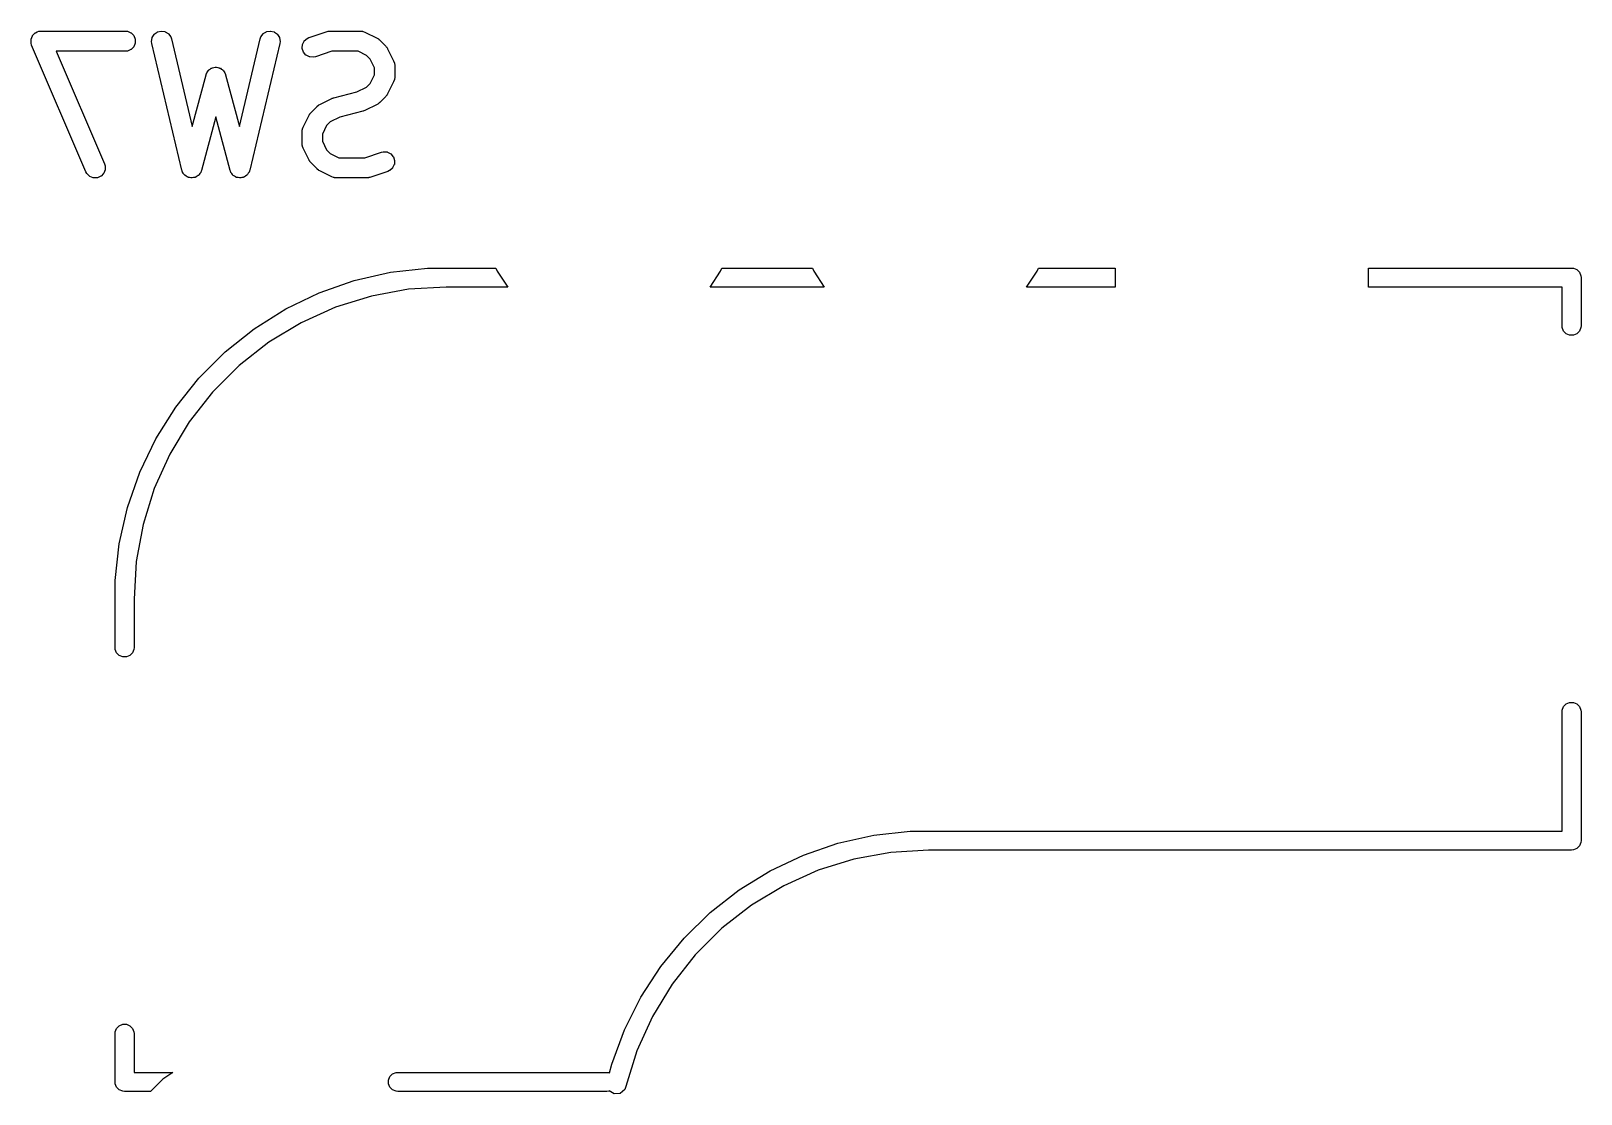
# Model space of a CAD drawing. Header units: millimetres. Extents: x 73.1 to 170.6, y -160.7 to -95.4.
# Drawn here: x 129.75 to 141.99, y -130.83 to -122.44 of the extents above; entities that cross this region are included whole.
import ezdxf

# ---------------------------------------------------------------- set-up
doc = ezdxf.new("R2010")
doc.units = ezdxf.units.MM
doc.layers.add('B.Silkscreen', color=31, linetype='CONTINUOUS', true_color=0xe8b2a7)

msp = doc.modelspace()

# ---------------------------------------------------------------- linework, layer by layer
at = {"layer": 'B.Silkscreen', "linetype": 'CONTINUOUS'}
for p, q in [((129.747009, -122.505346), (129.747182, -122.504417)), ((129.747182, -122.519525), (129.747009, -122.505346)), ((129.747182, -122.504387), (129.747273, -122.503925)), ((129.747182, -122.504417), (129.747182, -122.504387)), ((129.747182, -122.533651), (129.747182, -122.519525)), ((129.747365, -122.534574), (129.747182, -122.533651)), ((129.747273, -122.503925), (129.747366, -122.50343)), ((129.747366, -122.534611), (129.747365, -122.534574)), ((129.747366, -122.50343), (129.747378, -122.503399)), ((129.747599, -122.536056), (129.747366, -122.534611)), ((129.747378, -122.503399), (129.747562, -122.502474)), ((129.747562, -122.502474), (129.752983, -122.489384)), ((129.752038, -122.550073), (129.747599, -122.536056)), ((129.752209, -122.550533), (129.752038, -122.550073)), ((130.18078, -123.550533), (129.752209, -122.550533)), ((129.752983, -122.489384), (129.758235, -122.476258)), ((129.758235, -122.476258), (129.758749, -122.475465)), ((129.758749, -122.475465), (129.758765, -122.475429)), ((129.758765, -122.475429), (129.759054, -122.474996)), ((129.759054, -122.474996), (129.759294, -122.474628)), ((129.759294, -122.474628), (129.759317, -122.474603)), ((129.759317, -122.474603), (129.759845, -122.473816)), ((129.759845, -122.473816), (129.769864, -122.463796)), ((129.769864, -122.463796), (129.779738, -122.453679)), ((129.779738, -122.453679), (129.780518, -122.453142)), ((129.780518, -122.453142), (129.780543, -122.453118)), ((129.780543, -122.453118), (129.780915, -122.452869)), ((129.780915, -122.452869), (129.781341, -122.452577)), ((129.781341, -122.452577), (129.781377, -122.452561)), ((129.781377, -122.452561), (129.782159, -122.45204)), ((129.782159, -122.45204), (129.795219, -122.446629)), ((129.795219, -122.446629), (129.808245, -122.441048)), ((129.808245, -122.441048), (129.809168, -122.440852)), ((129.809168, -122.440852), (129.8092, -122.440839)), ((129.8092, -122.440839), (129.810619, -122.440484)), ((129.810619, -122.440484), (129.825251, -122.439043)), ((129.825251, -122.439043), (129.825741, -122.439019)), ((129.825741, -122.439019), (130.492407, -122.439019)), ((130.492407, -122.439019), (130.492897, -122.439043)), ((130.492897, -122.439043), (130.507529, -122.440484)), ((130.507529, -122.440484), (130.508952, -122.440841)), ((130.508952, -122.440841), (130.535988, -122.45204)), ((130.535988, -122.45204), (130.537611, -122.453123)), ((130.537611, -122.453123), (130.558303, -122.473815)), ((130.558303, -122.473815), (130.559386, -122.475438)), ((130.559386, -122.475438), (130.570585, -122.502474)), ((130.570585, -122.535564), (130.559386, -122.5626)), ((130.570585, -122.502474), (130.570966, -122.504387)), ((130.570966, -122.533651), (130.570585, -122.535564)), ((130.570966, -122.504387), (130.570966, -122.533651)), ((130.69822, -122.522499), (130.698237, -122.521031)), ((130.700208, -122.537067), (130.69822, -122.522499)), ((130.698237, -122.521031), (130.70287, -122.492136)), ((130.700298, -122.537549), (130.700208, -122.537067)), ((130.938393, -123.537549), (130.700298, -122.537549)), ((130.70287, -122.492136), (130.703549, -122.490308)), ((130.703549, -122.490308), (130.718885, -122.465386)), ((130.718885, -122.465386), (130.720212, -122.463955)), ((130.720212, -122.463955), (130.743919, -122.446798)), ((130.743919, -122.446798), (130.745692, -122.445985)), ((130.745692, -122.445985), (130.77416, -122.439207)), ((130.77416, -122.439207), (130.77611, -122.439134)), ((130.77611, -122.439134), (130.805005, -122.443767)), ((130.805005, -122.443767), (130.806833, -122.444446)), ((130.806833, -122.444446), (130.831755, -122.459782)), ((130.831755, -122.459782), (130.833186, -122.461109)), ((130.833186, -122.461109), (130.850343, -122.484816)), ((130.850343, -122.484816), (130.851019, -122.486118)), ((130.851019, -122.486118), (130.855809, -122.500018)), ((130.855809, -122.500018), (130.855946, -122.500489)), ((130.855946, -122.500489), (131.020607, -123.192069)), ((131.392777, -123.192069), (131.55744, -122.500489)), ((131.713088, -122.537548), (131.474993, -123.537549)), ((131.55744, -122.500489), (131.557577, -122.500018)), ((131.557577, -122.500018), (131.562367, -122.486118)), ((131.562367, -122.486118), (131.563043, -122.484816)), ((131.563043, -122.484816), (131.5802, -122.461109)), ((131.5802, -122.461109), (131.581631, -122.459782)), ((131.581631, -122.459782), (131.606553, -122.444446)), ((131.606553, -122.444446), (131.608381, -122.443767)), ((131.608381, -122.443767), (131.637276, -122.439134)), ((131.637276, -122.439134), (131.639226, -122.439207)), ((131.639226, -122.439207), (131.667694, -122.445985)), ((131.667694, -122.445985), (131.669467, -122.446798)), ((131.669467, -122.446798), (131.693174, -122.463955)), ((131.693174, -122.463955), (131.694501, -122.465386)), ((131.694501, -122.465386), (131.709837, -122.490308)), ((131.709837, -122.490308), (131.710516, -122.492136)), ((131.710516, -122.492136), (131.715149, -122.521031)), ((131.713178, -122.537066), (131.713088, -122.537548)), ((131.715166, -122.522499), (131.713178, -122.537066)), ((131.715149, -122.521031), (131.715166, -122.522499)), ((131.8892, -122.575663), (131.891275, -122.546473)), ((131.891275, -122.546473), (131.89179, -122.544592)), ((131.89179, -122.544592), (131.904876, -122.518419)), ((131.904876, -122.518419), (131.906072, -122.516878)), ((131.906072, -122.516878), (131.928179, -122.497704)), ((131.928179, -122.497704), (131.929417, -122.496915)), ((131.929417, -122.496915), (131.942843, -122.490921)), ((131.942843, -122.490921), (131.9433, -122.490744)), ((131.9433, -122.490744), (132.086156, -122.443125)), ((132.086156, -122.443125), (132.086628, -122.442993)), ((132.086628, -122.442993), (132.093465, -122.441437)), ((132.093465, -122.441437), (132.09491, -122.44084)), ((132.09491, -122.44084), (132.096332, -122.440484)), ((132.096332, -122.440484), (132.098674, -122.440252)), ((132.098674, -122.440252), (132.100967, -122.439732)), ((132.100967, -122.439732), (132.102428, -122.439621)), ((132.102428, -122.439621), (132.103976, -122.43973)), ((132.103976, -122.43973), (132.110965, -122.439043)), ((132.110965, -122.439043), (132.111455, -122.439019)), ((132.111455, -122.439019), (132.34955, -122.439019)), ((132.34955, -122.439019), (132.35004, -122.439043)), ((132.35004, -122.439043), (132.364672, -122.440484)), ((132.364672, -122.440484), (132.366095, -122.440841)), ((132.366095, -122.440841), (132.367834, -122.441561)), ((132.367834, -122.441561), (132.369713, -122.441695)), ((132.369713, -122.441695), (132.371146, -122.442012)), ((132.371146, -122.442012), (132.384878, -122.447267)), ((132.384878, -122.447267), (132.385327, -122.447465)), ((132.385327, -122.447465), (132.480565, -122.495084)), ((132.480565, -122.495084), (132.480992, -122.495324)), ((132.480992, -122.495324), (132.486933, -122.499062)), ((132.486933, -122.499062), (132.488371, -122.499659)), ((132.488371, -122.499659), (132.489629, -122.500414)), ((132.489629, -122.500414), (132.491439, -122.5019)), ((132.491439, -122.5019), (132.493435, -122.503156)), ((132.493435, -122.503156), (132.49455, -122.504112)), ((132.49455, -122.504112), (132.495573, -122.505292)), ((132.495573, -122.505292), (132.500993, -122.50974)), ((132.500993, -122.50974), (132.501357, -122.510069)), ((132.501357, -122.510069), (132.548976, -122.557688)), ((132.548976, -122.557688), (132.549305, -122.558052)), ((132.549305, -122.558052), (132.553754, -122.563474)), ((130.492407, -122.599019), (129.947065, -122.599019)), ((129.947065, -122.599019), (130.327844, -123.487505)), ((130.492897, -122.598995), (130.492407, -122.599019)), ((130.507529, -122.597554), (130.492897, -122.598995)), ((130.508952, -122.597197), (130.507529, -122.597554)), ((130.535988, -122.585998), (130.508952, -122.597197)), ((130.537611, -122.584915), (130.535988, -122.585998)), ((130.558303, -122.564223), (130.537611, -122.584915)), ((130.559386, -122.5626), (130.558303, -122.564223)), ((131.889444, -122.577599), (131.8892, -122.575663)), ((131.898698, -122.605362), (131.889444, -122.577599)), ((131.899664, -122.607057), (131.898698, -122.605362)), ((131.918838, -122.629164), (131.899664, -122.607057)), ((131.920379, -122.63036), (131.918838, -122.629164)), ((131.946552, -122.643446), (131.920379, -122.63036)), ((131.948433, -122.643961), (131.946552, -122.643446)), ((131.977623, -122.646036), (131.948433, -122.643961)), ((131.979087, -122.645925), (131.977623, -122.646036)), ((131.993424, -122.642665), (131.979087, -122.645925)), ((131.993896, -122.642532), (131.993424, -122.642665)), ((132.124435, -122.599019), (131.993896, -122.642532)), ((132.330665, -122.599019), (132.124435, -122.599019)), ((132.397397, -122.632385), (132.330665, -122.599019)), ((132.42666, -122.661648), (132.397397, -122.632385)), ((132.460026, -122.72838), (132.42666, -122.661648)), ((132.553754, -122.563474), (132.554933, -122.564496)), ((132.554933, -122.564496), (132.555889, -122.565611)), ((132.555889, -122.565611), (132.557141, -122.567601)), ((132.557141, -122.567601), (132.558631, -122.569416)), ((132.558631, -122.569416), (132.559386, -122.570675)), ((132.559386, -122.570675), (132.55998, -122.572109)), ((132.55998, -122.572109), (132.563721, -122.578053)), ((132.563721, -122.578053), (132.563961, -122.57848)), ((132.563961, -122.57848), (132.61158, -122.673718)), ((132.61158, -122.673718), (132.611778, -122.674167)), ((132.611778, -122.674167), (132.617033, -122.687898)), ((131.020607, -123.192069), (131.129394, -122.78412)), ((131.129394, -122.78412), (131.129543, -122.783653)), ((131.129543, -122.783653), (131.130629, -122.780754)), ((131.130629, -122.780754), (131.130746, -122.779879)), ((131.130746, -122.779879), (131.131374, -122.778037)), ((131.131374, -122.778037), (131.132155, -122.776685)), ((131.132155, -122.776685), (131.134707, -122.769885)), ((131.134707, -122.769885), (131.135418, -122.768602)), ((131.135418, -122.768602), (131.141238, -122.760997)), ((131.141238, -122.760997), (131.146037, -122.75271)), ((131.146037, -122.75271), (131.147324, -122.751245)), ((131.147324, -122.751245), (131.150654, -122.748695)), ((131.150654, -122.748695), (131.153205, -122.745364)), ((131.153205, -122.745364), (131.154669, -122.744077)), ((131.154669, -122.744077), (131.162957, -122.739277)), ((131.162957, -122.739277), (131.170563, -122.733457)), ((131.170563, -122.733457), (131.172313, -122.732597)), ((131.172313, -122.732597), (131.176363, -122.731516)), ((131.176363, -122.731516), (131.179996, -122.729414)), ((131.179996, -122.729414), (131.181841, -122.728786)), ((131.181841, -122.728786), (131.191338, -122.727523)), ((131.191338, -122.727523), (131.20059, -122.725057)), ((131.20059, -122.725057), (131.202536, -122.724932)), ((131.202536, -122.724932), (131.206689, -122.725483)), ((131.206689, -122.725483), (131.210851, -122.724931)), ((131.210851, -122.724931), (131.212797, -122.725056)), ((131.212797, -122.725056), (131.222057, -122.727525)), ((131.222057, -122.727525), (131.231545, -122.728786)), ((131.231545, -122.728786), (131.233391, -122.729415)), ((131.233391, -122.729415), (131.237016, -122.731513)), ((131.237016, -122.731513), (131.241073, -122.732596)), ((131.241073, -122.732596), (131.242823, -122.733457)), ((131.242823, -122.733457), (131.250428, -122.739278)), ((131.250428, -122.739278), (131.258716, -122.744077)), ((131.258716, -122.744077), (131.260182, -122.745365)), ((131.260182, -122.745365), (131.262731, -122.748696)), ((131.262731, -122.748696), (131.266061, -122.751245)), ((131.266061, -122.751245), (131.267349, -122.75271)), ((131.267349, -122.75271), (131.272146, -122.760995)), ((131.272146, -122.760995), (131.277969, -122.768603)), ((131.277969, -122.768603), (131.27868, -122.769886)), ((131.27868, -122.769886), (131.281228, -122.776681)), ((131.281228, -122.776681), (131.282011, -122.778033)), ((131.282011, -122.778033), (131.282641, -122.779882)), ((131.282641, -122.779882), (131.282757, -122.780761)), ((131.282757, -122.780761), (131.283842, -122.783652)), ((131.283842, -122.783652), (131.283992, -122.78412)), ((131.283992, -122.78412), (131.392777, -123.192069)), ((132.42666, -122.85258), (132.460026, -122.785848)), ((132.460026, -122.785848), (132.460026, -122.72838)), ((132.617033, -122.687898), (132.61735, -122.689331)), ((132.61735, -122.689331), (132.617483, -122.69121)), ((132.617483, -122.69121), (132.618204, -122.69295)), ((132.618204, -122.69295), (132.618561, -122.694373)), ((132.618561, -122.694373), (132.620002, -122.709005)), ((132.620002, -122.805223), (132.618561, -122.819855)), ((132.620002, -122.709005), (132.620026, -122.709495)), ((132.620026, -122.804733), (132.620002, -122.805223)), ((132.620026, -122.709495), (132.620026, -122.804733)), ((132.139671, -122.965216), (132.321631, -122.919725)), ((132.321631, -122.919725), (132.397397, -122.881842)), ((132.397397, -122.881842), (132.42666, -122.85258)), ((132.61158, -122.84051), (132.563961, -122.935748)), ((132.611778, -122.840061), (132.61158, -122.84051)), ((132.617033, -122.82633), (132.611778, -122.840061)), ((132.61735, -122.824897), (132.617033, -122.82633)), ((132.617483, -122.823017), (132.61735, -122.824897)), ((132.618204, -122.821279), (132.617483, -122.823017)), ((132.618561, -122.819855), (132.618204, -122.821279)), ((131.959648, -123.081497), (132.007267, -123.033878)), ((132.007267, -123.033878), (132.007631, -123.033549)), ((132.007631, -123.033549), (132.013054, -123.029097)), ((132.013054, -123.029097), (132.014076, -123.02792)), ((132.014076, -123.02792), (132.015188, -123.026966)), ((132.015188, -123.026966), (132.01718, -123.025711)), ((132.01718, -123.025711), (132.018996, -123.024222)), ((132.018996, -123.024222), (132.020252, -123.023469)), ((132.020252, -123.023469), (132.021686, -123.022873)), ((132.021686, -123.022873), (132.027632, -123.019133)), ((132.027632, -123.019133), (132.028059, -123.018893)), ((132.028059, -123.018893), (132.123297, -122.971274)), ((132.123297, -122.971274), (132.123742, -122.971078)), ((132.123742, -122.971078), (132.124329, -122.970852)), ((132.124329, -122.970852), (132.125355, -122.970306)), ((132.125355, -122.970306), (132.131419, -122.968138)), ((132.131419, -122.968138), (132.137477, -122.965821)), ((132.137477, -122.965821), (132.138608, -122.965569)), ((132.138608, -122.965569), (132.139205, -122.965357)), ((132.139205, -122.965357), (132.139671, -122.965216)), ((132.480565, -123.019144), (132.385327, -123.066763)), ((132.480993, -123.018903), (132.480565, -123.019144)), ((132.486929, -123.015165), (132.480993, -123.018903)), ((132.488369, -123.01457), (132.486929, -123.015165)), ((132.48963, -123.013813), (132.488369, -123.01457)), ((132.491439, -123.012326), (132.48963, -123.013813)), ((132.493433, -123.011073), (132.491439, -123.012326)), ((132.494551, -123.010114), (132.493433, -123.011073)), ((132.495571, -123.008936), (132.494551, -123.010114)), ((132.500993, -123.004488), (132.495571, -123.008936)), ((132.501357, -123.004159), (132.500993, -123.004488)), ((132.548976, -122.95654), (132.501357, -123.004159)), ((132.549305, -122.956176), (132.548976, -122.95654)), ((132.553753, -122.950754), (132.549305, -122.956176)), ((132.554931, -122.949734), (132.553753, -122.950754)), ((132.55589, -122.948616), (132.554931, -122.949734)), ((132.557143, -122.946622), (132.55589, -122.948616)), ((132.55863, -122.944813), (132.557143, -122.946622)), ((132.559387, -122.943552), (132.55863, -122.944813)), ((132.559982, -122.942112), (132.559387, -122.943552)), ((132.56372, -122.936176), (132.559982, -122.942112)), ((132.563961, -122.935748), (132.56372, -122.936176)), ((131.206692, -123.115217), (131.093516, -123.539632)), ((131.31987, -123.539632), (131.206692, -123.115217)), ((131.897044, -123.197527), (131.944663, -123.102289)), ((131.944663, -123.102289), (131.944903, -123.101862)), ((131.944903, -123.101862), (131.948643, -123.095916)), ((131.948643, -123.095916), (131.949239, -123.094482)), ((131.949239, -123.094482), (131.949992, -123.093226)), ((131.949992, -123.093226), (131.951481, -123.09141)), ((131.951481, -123.09141), (131.952736, -123.089418)), ((131.952736, -123.089418), (131.95369, -123.088306)), ((131.95369, -123.088306), (131.954867, -123.087284)), ((131.954867, -123.087284), (131.959319, -123.081861)), ((131.959319, -123.081861), (131.959648, -123.081497)), ((132.111227, -123.156193), (132.081964, -123.185457)), ((132.186993, -123.11831), (132.111227, -123.156193)), ((132.368953, -123.072821), (132.186993, -123.11831)), ((132.369424, -123.072678), (132.368953, -123.072821)), ((132.370015, -123.072466), (132.369424, -123.072678)), ((132.371147, -123.072216), (132.370015, -123.072466)), ((132.377183, -123.069905), (132.371147, -123.072216)), ((132.383268, -123.067732), (132.377183, -123.069905)), ((132.384291, -123.067184), (132.383268, -123.067732)), ((132.384876, -123.066961), (132.384291, -123.067184)), ((132.385327, -123.066763), (132.384876, -123.066961)), ((131.888598, -123.233304), (131.888622, -123.232814)), ((131.888598, -123.328542), (131.888598, -123.233304)), ((131.888622, -123.232814), (131.890063, -123.218182)), ((131.890063, -123.218182), (131.890419, -123.216759)), ((131.890419, -123.216759), (131.89114, -123.215016)), ((131.89114, -123.215016), (131.891274, -123.21314)), ((131.891274, -123.21314), (131.891591, -123.211708)), ((131.891591, -123.211708), (131.896846, -123.197976)), ((131.896846, -123.197976), (131.897044, -123.197527)), ((132.081964, -123.185457), (132.048598, -123.252189)), ((132.048598, -123.252189), (132.048598, -123.309657)), ((131.888622, -123.329032), (131.888598, -123.328542)), ((131.890063, -123.343664), (131.888622, -123.329032)), ((131.89042, -123.345087), (131.890063, -123.343664)), ((131.89114, -123.346826), (131.89042, -123.345087)), ((131.891274, -123.348705), (131.89114, -123.346826)), ((131.891591, -123.350138), (131.891274, -123.348705)), ((131.896846, -123.36387), (131.891591, -123.350138)), ((131.897044, -123.364319), (131.896846, -123.36387)), ((131.944663, -123.459557), (131.897044, -123.364319)), ((132.048598, -123.309657), (132.081965, -123.376391)), ((132.081965, -123.376391), (132.111225, -123.405652)), ((132.111225, -123.405652), (132.177959, -123.439019)), ((132.384189, -123.439019), (132.514727, -123.395506)), ((132.514727, -123.395506), (132.515199, -123.395373)), ((132.515199, -123.395373), (132.529536, -123.392113)), ((132.529536, -123.392113), (132.531, -123.392002)), ((132.531, -123.392002), (132.56019, -123.394077)), ((132.56019, -123.394077), (132.562071, -123.394592)), ((132.562071, -123.394592), (132.588245, -123.407678)), ((132.588245, -123.407678), (132.589786, -123.408874)), ((132.589786, -123.408874), (132.60896, -123.430982)), ((130.332686, -123.53461), (130.321818, -123.56178)), ((130.327844, -123.487505), (130.328015, -123.487965)), ((130.328015, -123.487965), (130.332454, -123.501981)), ((130.332454, -123.501981), (130.332687, -123.50343)), ((130.333044, -123.532692), (130.332686, -123.53461)), ((130.332687, -123.50343), (130.333044, -123.532692)), ((130.93853, -123.53802), (130.938393, -123.537549)), ((130.940096, -123.542566), (130.93853, -123.53802)), ((131.093366, -123.5401), (131.091677, -123.544602)), ((131.093516, -123.539632), (131.093366, -123.5401)), ((131.320019, -123.540099), (131.31987, -123.539632)), ((131.321708, -123.544604), (131.320019, -123.540099)), ((131.474856, -123.538021), (131.47329, -123.542562)), ((131.474993, -123.537549), (131.474856, -123.538021)), ((131.944903, -123.459985), (131.944663, -123.459557)), ((131.948643, -123.465928), (131.944903, -123.459985)), ((131.949237, -123.46736), (131.948643, -123.465928)), ((131.949991, -123.468619), (131.949237, -123.46736)), ((131.951481, -123.470435), (131.949991, -123.468619)), ((131.952736, -123.472428), (131.951481, -123.470435)), ((131.953691, -123.473542), (131.952736, -123.472428)), ((131.954871, -123.474565), (131.953691, -123.473542)), ((131.959318, -123.479984), (131.954871, -123.474565)), ((131.959647, -123.480347), (131.959318, -123.479984)), ((132.007266, -123.527967), (131.959647, -123.480347)), ((132.00763, -123.528297), (132.007266, -123.527967)), ((132.013052, -123.532746), (132.00763, -123.528297)), ((132.014075, -123.533926), (132.013052, -123.532746)), ((132.015188, -123.534881), (132.014075, -123.533926)), ((132.01718, -123.536135), (132.015188, -123.534881)), ((132.018996, -123.537625), (132.01718, -123.536135)), ((132.020254, -123.538379), (132.018996, -123.537625)), ((132.021688, -123.538973), (132.020254, -123.538379)), ((132.027632, -123.542714), (132.021688, -123.538973)), ((132.177959, -123.439019), (132.384189, -123.439019)), ((132.580444, -123.540334), (132.579206, -123.541123)), ((132.602551, -123.52116), (132.580444, -123.540334)), ((132.603747, -123.519619), (132.602551, -123.52116)), ((132.616834, -123.493446), (132.603747, -123.519619)), ((132.60896, -123.430982), (132.609926, -123.432677)), ((132.609926, -123.432677), (132.61918, -123.460439)), ((132.617349, -123.491565), (132.616834, -123.493446)), ((132.619424, -123.462375), (132.617349, -123.491565)), ((132.61918, -123.460439), (132.619424, -123.462375)), ((130.180995, -123.550973), (130.18078, -123.550533)), ((130.188083, -123.563854), (130.180995, -123.550973)), ((130.188972, -123.565022), (130.188083, -123.563854)), ((130.209916, -123.58546), (130.188972, -123.565022)), ((130.211551, -123.586524), (130.209916, -123.58546)), ((130.238721, -123.597392), (130.211551, -123.586524)), ((130.240639, -123.59775), (130.238721, -123.597392)), ((130.2699, -123.597394), (130.240639, -123.59775)), ((130.271809, -123.59699), (130.2699, -123.597394)), ((130.298707, -123.585462), (130.271809, -123.59699)), ((130.300315, -123.584358), (130.298707, -123.585462)), ((130.320754, -123.563415), (130.300315, -123.584358)), ((130.321818, -123.56178), (130.320754, -123.563415)), ((130.94027, -123.543872), (130.940096, -123.542566)), ((130.940898, -123.545716), (130.94027, -123.543872)), ((130.941599, -123.546927), (130.940898, -123.545716)), ((130.94332, -123.55192), (130.941599, -123.546927)), ((130.943996, -123.553222), (130.94332, -123.55192)), ((130.950235, -123.561843), (130.943996, -123.553222)), ((130.955561, -123.571042), (130.950235, -123.561843)), ((130.956849, -123.572507), (130.955561, -123.571042)), ((130.959323, -123.574401), (130.956849, -123.572507)), ((130.961154, -123.57693), (130.959323, -123.574401)), ((130.962584, -123.578256), (130.961154, -123.57693)), ((130.971641, -123.583828), (130.962584, -123.578256)), ((130.980087, -123.590294), (130.971641, -123.583828)), ((130.981838, -123.591155), (130.980087, -123.590294)), ((130.984847, -123.591957), (130.981838, -123.591155)), ((130.987506, -123.593593), (130.984847, -123.591957)), ((130.989335, -123.594271), (130.987506, -123.593593)), ((130.999839, -123.595955), (130.989335, -123.594271)), ((131.010114, -123.598695), (130.999839, -123.595955)), ((131.012061, -123.59882), (131.010114, -123.598695)), ((131.015147, -123.598409), (131.012061, -123.59882)), ((131.018229, -123.598904), (131.015147, -123.598409)), ((131.020179, -123.598831), (131.018229, -123.598904)), ((131.030534, -123.596364), (131.020179, -123.598831)), ((131.041068, -123.594966), (131.030534, -123.596364)), ((131.042916, -123.594337), (131.041068, -123.594966)), ((131.045613, -123.592775), (131.042916, -123.594337)), ((131.048647, -123.592053), (131.045613, -123.592775)), ((131.050421, -123.591239), (131.048647, -123.592053)), ((131.059039, -123.585), (131.050421, -123.591239)), ((131.06824, -123.579675), (131.059039, -123.585)), ((131.069706, -123.578387), (131.06824, -123.579675)), ((131.071601, -123.57591), (131.069706, -123.578387)), ((131.074127, -123.574083), (131.071601, -123.57591)), ((131.075455, -123.572652), (131.074127, -123.574083)), ((131.081031, -123.563587), (131.075455, -123.572652)), ((131.087492, -123.555149), (131.081031, -123.563587)), ((131.088204, -123.553866), (131.087492, -123.555149)), ((131.090059, -123.548916), (131.088204, -123.553866)), ((131.09079, -123.547731), (131.090059, -123.548916)), ((131.091469, -123.545901), (131.09079, -123.547731)), ((131.091677, -123.544602), (131.091469, -123.545901)), ((131.321917, -123.545904), (131.321708, -123.544604)), ((131.322596, -123.54773), (131.321917, -123.545904)), ((131.323324, -123.548913), (131.322596, -123.54773)), ((131.325182, -123.553867), (131.323324, -123.548913)), ((131.325894, -123.55515), (131.325182, -123.553867)), ((131.33236, -123.563597), (131.325894, -123.55515)), ((131.337932, -123.572652), (131.33236, -123.563597)), ((131.339259, -123.574083), (131.337932, -123.572652)), ((131.341786, -123.575912), (131.339259, -123.574083)), ((131.343681, -123.578387), (131.341786, -123.575912)), ((131.345146, -123.579675), (131.343681, -123.578387)), ((131.35435, -123.585003), (131.345146, -123.579675)), ((131.362966, -123.591239), (131.35435, -123.585003)), ((131.364739, -123.592053), (131.362966, -123.591239)), ((131.367773, -123.592775), (131.364739, -123.592053)), ((131.370471, -123.594337), (131.367773, -123.592775)), ((131.372317, -123.594966), (131.370471, -123.594337)), ((131.382855, -123.596366), (131.372317, -123.594966)), ((131.393207, -123.598831), (131.382855, -123.596366)), ((131.395157, -123.598904), (131.393207, -123.598831)), ((131.398235, -123.598409), (131.395157, -123.598904)), ((131.401326, -123.598821), (131.398235, -123.598409)), ((131.403274, -123.598696), (131.401326, -123.598821)), ((131.413559, -123.595952), (131.403274, -123.598696)), ((131.424051, -123.594271), (131.413559, -123.595952)), ((131.42588, -123.593592), (131.424051, -123.594271)), ((131.428531, -123.59196), (131.42588, -123.593592)), ((131.431548, -123.591156), (131.428531, -123.59196)), ((131.433299, -123.590295), (131.431548, -123.591156)), ((131.441748, -123.583826), (131.433299, -123.590295)), ((131.450802, -123.578256), (131.441748, -123.583826)), ((131.452233, -123.576929), (131.450802, -123.578256)), ((131.45406, -123.574403), (131.452233, -123.576929)), ((131.456537, -123.572508), (131.45406, -123.574403)), ((131.457825, -123.571042), (131.456537, -123.572508)), ((131.463151, -123.56184), (131.457825, -123.571042)), ((131.469389, -123.553223), (131.463151, -123.56184)), ((131.470066, -123.551919), (131.469389, -123.553223)), ((131.471784, -123.546931), (131.470066, -123.551919)), ((131.472486, -123.54572), (131.471784, -123.546931)), ((131.473117, -123.54387), (131.472486, -123.54572)), ((131.47329, -123.542562), (131.473117, -123.54387)), ((132.028059, -123.542954), (132.027632, -123.542714)), ((132.123297, -123.590573), (132.028059, -123.542954)), ((132.123746, -123.590771), (132.123297, -123.590573)), ((132.137477, -123.596026), (132.123746, -123.590771)), ((132.13891, -123.596343), (132.137477, -123.596026)), ((132.140789, -123.596476), (132.13891, -123.596343)), ((132.142529, -123.597197), (132.140789, -123.596476)), ((132.143952, -123.597554), (132.142529, -123.597197)), ((132.158584, -123.598995), (132.143952, -123.597554)), ((132.159074, -123.599019), (132.158584, -123.598995)), ((132.397169, -123.599019), (132.159074, -123.599019)), ((132.39766, -123.598995), (132.397169, -123.599019)), ((132.404644, -123.598306), (132.39766, -123.598995)), ((132.406193, -123.598417), (132.404644, -123.598306)), ((132.407658, -123.598305), (132.406193, -123.598417)), ((132.409945, -123.597784), (132.407658, -123.598305)), ((132.41229, -123.597554), (132.409945, -123.597784)), ((132.413716, -123.597197), (132.41229, -123.597554)), ((132.415154, -123.5966), (132.413716, -123.597197)), ((132.421994, -123.595046), (132.415154, -123.5966)), ((132.422467, -123.594913), (132.421994, -123.595046)), ((132.565324, -123.547294), (132.422467, -123.594913)), ((132.565781, -123.547117), (132.565324, -123.547294)), ((132.579206, -123.541123), (132.565781, -123.547117)), ((132.300835, -124.408242), (132.587181, -124.342886)), ((132.587181, -124.342886), (132.879045, -124.31)), ((132.879045, -124.31), (133.0259, -124.31)), ((133.0259, -124.31), (133.050269, -124.31)), ((133.050269, -124.31), (133.419835, -124.31)), ((133.419835, -124.31), (133.430479, -124.335697)), ((133.430479, -124.335697), (133.513536, -124.46)), ((135.111264, -124.46), (135.194321, -124.335697)), ((135.194321, -124.335697), (135.204965, -124.31)), ((135.204965, -124.31), (135.919835, -124.31)), ((135.919835, -124.31), (135.930479, -124.335697)), ((135.930479, -124.335697), (136.013536, -124.46)), ((137.611264, -124.46), (137.694321, -124.335697)), ((137.694321, -124.335697), (137.704965, -124.31)), ((137.704965, -124.31), (138.3124, -124.31)), ((138.3124, -124.31), (138.3124, -124.46)), ((140.3124, -124.46), (140.3124, -124.31)), ((140.3124, -124.31), (141.9159, -124.31)), ((141.9159, -124.31), (141.930532, -124.311441)), ((141.930532, -124.311441), (141.957568, -124.32264)), ((141.957568, -124.32264), (141.97826, -124.343332)), ((141.97826, -124.343332), (141.989459, -124.370368)), ((141.989459, -124.370368), (141.9909, -124.385)), ((141.9909, -124.385), (141.9909, -124.766)), ((131.758982, -124.632685), (132.023606, -124.505249)), ((132.023606, -124.505249), (132.300835, -124.408242)), ((132.728777, -124.477973), (132.435987, -124.531629)), ((133.0259, -124.46), (132.728777, -124.477973)), ((133.050269, -124.46), (133.0259, -124.46)), ((133.513536, -124.46), (133.050269, -124.46)), ((136.013536, -124.46), (135.111264, -124.46)), ((138.3124, -124.46), (137.611264, -124.46)), ((141.8409, -124.46), (140.3124, -124.46)), ((141.8409, -124.766), (141.8409, -124.46)), ((131.510291, -124.788948), (131.758982, -124.632685)), ((132.151799, -124.620185), (131.880358, -124.742351)), ((132.435987, -124.531629), (132.151799, -124.620185)), ((131.880358, -124.742351), (131.625621, -124.896345)), ((131.280659, -124.972074), (131.510291, -124.788948)), ((141.842341, -124.780632), (141.8409, -124.766)), ((141.85354, -124.807668), (141.842341, -124.780632)), ((141.874232, -124.82836), (141.85354, -124.807668)), ((141.901268, -124.839559), (141.874232, -124.82836)), ((141.930532, -124.839559), (141.901268, -124.839559)), ((141.957568, -124.82836), (141.930532, -124.839559)), ((141.97826, -124.807668), (141.957568, -124.82836)), ((141.989459, -124.780632), (141.97826, -124.807668)), ((141.9909, -124.766), (141.989459, -124.780632)), ((131.072974, -125.179759), (131.280659, -124.972074)), ((131.625621, -124.896345), (131.391303, -125.079921)), ((131.391303, -125.079921), (131.180821, -125.290403)), ((130.889848, -125.409391), (131.072974, -125.179759)), ((131.180821, -125.290403), (130.997245, -125.524721)), ((130.733585, -125.658082), (130.889848, -125.409391)), ((130.997245, -125.524721), (130.843251, -125.779458)), ((130.606149, -125.922706), (130.733585, -125.658082)), ((130.843251, -125.779458), (130.721085, -126.050899)), ((130.509142, -126.199935), (130.606149, -125.922706)), ((130.721085, -126.050899), (130.632529, -126.335087)), ((130.443786, -126.486281), (130.509142, -126.199935)), ((130.632529, -126.335087), (130.578873, -126.627877)), ((130.4109, -126.778145), (130.443786, -126.486281)), ((130.578873, -126.627877), (130.5609, -126.925)), ((130.4109, -126.925), (130.4109, -126.778145)), ((130.4109, -127.306), (130.4109, -126.925)), ((130.5609, -126.925), (130.5609, -127.306)), ((130.412341, -127.320632), (130.4109, -127.306)), ((130.42354, -127.347668), (130.412341, -127.320632)), ((130.559459, -127.320632), (130.54826, -127.347668)), ((130.5609, -127.306), (130.559459, -127.320632)), ((130.444232, -127.36836), (130.42354, -127.347668)), ((130.471268, -127.379559), (130.444232, -127.36836)), ((130.500532, -127.379559), (130.471268, -127.379559)), ((130.527568, -127.36836), (130.500532, -127.379559)), ((130.54826, -127.347668), (130.527568, -127.36836)), ((141.8409, -127.814), (141.842341, -127.799368)), ((141.8409, -128.755), (141.8409, -127.814)), ((141.842341, -127.799368), (141.85354, -127.772332)), ((141.85354, -127.772332), (141.874232, -127.75164)), ((141.874232, -127.75164), (141.901268, -127.740441)), ((141.901268, -127.740441), (141.930532, -127.740441)), ((141.930532, -127.740441), (141.957568, -127.75164)), ((141.957568, -127.75164), (141.97826, -127.772332)), ((141.97826, -127.772332), (141.989459, -127.799368)), ((141.989459, -127.799368), (141.9909, -127.814)), ((141.9909, -127.814), (141.9909, -128.83)), ((136.12167, -128.850294), (136.403848, -128.786906)), ((136.403848, -128.786906), (136.691295, -128.755018)), ((136.691295, -128.755018), (136.8359, -128.755)), ((136.8359, -128.755), (136.860269, -128.755)), ((136.860269, -128.755), (141.8409, -128.755)), ((135.848202, -128.944409), (136.12167, -128.850294)), ((136.539515, -128.922883), (136.247431, -128.976273)), ((136.8359, -128.905), (136.539515, -128.922883)), ((136.860269, -128.905), (136.8359, -128.905)), ((141.9159, -128.905), (136.860269, -128.905)), ((141.930532, -128.903559), (141.9159, -128.905)), ((141.957568, -128.89236), (141.930532, -128.903559)), ((141.97826, -128.871668), (141.957568, -128.89236)), ((141.989459, -128.844632), (141.97826, -128.871668)), ((141.9909, -128.83), (141.989459, -128.844632)), ((135.586778, -129.068102), (135.848202, -128.944409)), ((136.247431, -128.976273), (135.963885, -129.064395)), ((135.340586, -129.219865), (135.586778, -129.068102)), ((135.963885, -129.064395), (135.692991, -129.18597)), ((135.11263, -129.397849), (135.340586, -129.219865)), ((135.692991, -129.18597), (135.438681, -129.339235)), ((134.905687, -129.599882), (135.11263, -129.397849)), ((135.438681, -129.339235), (135.204644, -129.521966)), ((135.204644, -129.521966), (134.994276, -129.731511)), ((134.722282, -129.8235), (134.905687, -129.599882)), ((134.994276, -129.731511), (134.810629, -129.96483)), ((134.564652, -130.065977), (134.722282, -129.8235)), ((134.810629, -129.96483), (134.656368, -130.218537)), ((134.434719, -130.324357), (134.564652, -130.065977)), ((134.656368, -130.218537), (134.533732, -130.488952)), ((130.4109, -130.354), (130.412341, -130.339368)), ((130.4109, -130.735), (130.4109, -130.354)), ((130.412341, -130.339368), (130.42354, -130.312332)), ((130.42354, -130.312332), (130.444232, -130.29164)), ((130.444232, -130.29164), (130.471268, -130.280441)), ((130.471268, -130.280441), (130.500532, -130.280441)), ((130.500532, -130.280441), (130.527568, -130.29164)), ((130.527568, -130.29164), (130.54826, -130.312332)), ((130.54826, -130.312332), (130.559459, -130.339368)), ((130.559459, -130.339368), (130.5609, -130.354)), ((130.5609, -130.354), (130.5609, -130.66)), ((134.334067, -130.595487), (134.434719, -130.324357)), ((134.533732, -130.488952), (134.444499, -130.77215)), ((134.316908, -130.664082), (134.334067, -130.595487)), ((130.412341, -130.749632), (130.4109, -130.735)), ((130.42354, -130.776668), (130.412341, -130.749632)), ((130.5609, -130.66), (130.8669, -130.66)), ((130.788795, -130.712245), (130.69104, -130.81)), ((130.866974, -130.660007), (130.788795, -130.712245)), ((130.8669, -130.66), (130.866974, -130.660007)), ((132.571341, -130.720368), (132.58254, -130.693332)), ((132.571341, -130.749632), (132.571341, -130.720368)), ((132.58254, -130.776668), (132.571341, -130.749632)), ((132.58254, -130.693332), (132.603232, -130.67264)), ((132.603232, -130.67264), (132.630268, -130.661441)), ((132.630268, -130.661441), (132.6449, -130.66)), ((132.6449, -130.66), (134.2959, -130.66)), ((134.2959, -130.66), (134.310532, -130.661441)), ((134.310532, -130.661441), (134.316908, -130.664082)), ((130.444232, -130.79736), (130.42354, -130.776668)), ((130.471268, -130.808559), (130.444232, -130.79736)), ((130.4859, -130.81), (130.471268, -130.808559)), ((130.69104, -130.81), (130.4859, -130.81)), ((132.603232, -130.79736), (132.58254, -130.776668)), ((132.630268, -130.808559), (132.603232, -130.79736)), ((132.6449, -130.81), (132.630268, -130.808559)), ((134.2959, -130.81), (132.6449, -130.81)), ((134.310532, -130.808559), (134.2959, -130.81)), ((134.314787, -130.806796), (134.310532, -130.808559)), ((134.352612, -130.830465), (134.314787, -130.806796)), ((134.401233, -130.827096), (134.352612, -130.830465)), ((134.438589, -130.795792), (134.401233, -130.827096)), ((134.444499, -130.77215), (134.438589, -130.795792))]:
    msp.add_line(p, q, dxfattribs=at)

doc.saveas('drawing.dxf')
